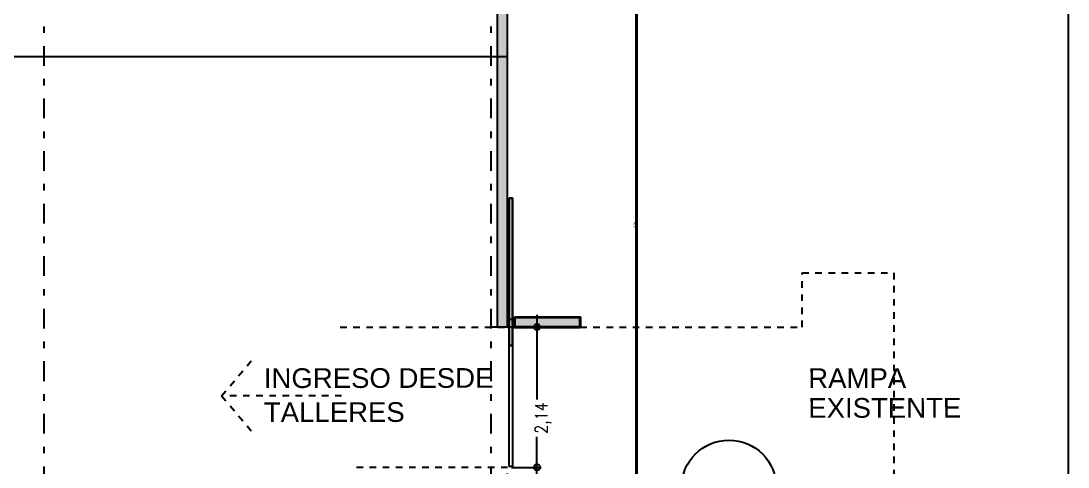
# Model space of a CAD drawing. Header units: millimetres. Extents: x 3781 to 4924, y 1639 to 1721.
# Drawn here: x 3823.12 to 3839.05, y 1668.51 to 1675.31 of the extents above; entities that cross this region are included whole.
import ezdxf

# ---------------------------------------------------------------- set-up
doc = ezdxf.new("R2010")
doc.units = ezdxf.units.MM
for name, pattern in [('CENTER', [0.7, 0.3, -0.2, 0, -0.2]), ('DASHED2', [9.524999999999995, 6.349999999999998, -3.174999999999998]), ('HIDDEN', [0.375, 0.25, -0.125]), ('LLUVIAS', [10, 4, -2, 4])]:
    doc.linetypes.add(name, pattern=pattern)
doc.layers.get('Defpoints').update_dxf_attribs({"color": 255})
for name, color, linetype in [('1amobla', 2, 'Continuous'), ('_ACHU3', 253, 'Continuous'), ('A-DIM-125', 8, 'Continuous'), ('EJE-ESTRUCTURA', 1, 'CENTER'), ('JCA_COTAS', 1, 'Continuous'), ('JCA_HATCH 254', 252, 'Continuous'), ('JCA_TEXTO1', 2, 'Continuous'), ('PROYECCION', 1, 'DASHED2'), ('Tipologias de muros', 70, 'Continuous')]:
    doc.layers.add(name, color=color, linetype=linetype)
for name, color, linetype, lineweight in [('Muro', 4, 'Continuous', 40), ('TEXTOS', 7, 'Continuous', 20), ('Vidrio', 2, 'Continuous', 30)]:
    doc.layers.add(name, color=color, linetype=linetype, lineweight=lineweight)
doc.styles.add('A-DIM', font='romans.shx', dxfattribs={"width": 0.85})
doc.styles.add('ROMANS', font='arial.ttf', dxfattribs={"width": 0.7})
doc.styles.get("Standard").update_dxf_attribs({"font": 'arial.ttf'})
doc.dimstyles.new('1-10', dxfattribs={"dimscale": 10, "dimtxt": 0.0037, "dimasz": 0.001, "dimexe": 0.0018, "dimexo": 0.0018, "dimgap": 0.0005, "dimtad": 1, "dimzin": 4, "dimdsep": 46, "dimtxsty": 'ROMANS', "dimblk": 'ARCHTICK', "dimcen": 0.003, "dimdle": 0.0015, "dimclrd": 1, "dimclre": 1, "dimclrt": 4, "dimadec": 0, "dimazin": 0, "dimtfac": 1, "dimtix": 1, "dimtmove": 2, "dimatfit": 3, "dimldrblk": 'flecha', "dimfxl": 1, "dimtolj": 1, "dimtzin": 4, "dimarcsym": 0})
doc.dimstyles.new('A-DIM0125', dxfattribs={"dimscale": 125, "dimtxt": 0.0015, "dimasz": 0.0015, "dimexe": 0.0005, "dimexo": 0.0005, "dimgap": 0.0003, "dimtad": 1, "dimzin": 1, "dimtxsty": 'A-DIM', "dimblk": 'SMALL', "dimcen": 0.0015, "dimdle": 0.0015, "dimclrd": 256, "dimclre": 252, "dimclrt": 2, "dimazin": 0, "dimtfac": 1, "dimtmove": 2, "dimatfit": 3, "dimldrblk": 'OPEN90', "dimfxl": 1, "dimlwd": -1, "dimlwe": -1, "dimarcsym": 0})

# ---------------------------------------------------------------- blocks, each defined once
blk = doc.blocks.new('_ArchTick')
at = {"color": 0, "linetype": 'ByBlock', "const_width": 0.15}
blk.add_lwpolyline([(-0.5, -0.5), (0.5, 0.5)], dxfattribs=at)
blk = doc.blocks.new('*D39')
at = {"layer": 'Defpoints', "color": 0, "transparency": 16777216}
for p in [(-46.70152233027228, -6685.998834215005), (-47.38634574995817, -6693.998831168867), (-46.70152233027228, -6693.998831168867)]:
    blk.add_point(p, dxfattribs=at)
at = {"layer": 'JCA_COTAS', "color": 1, "lineweight": -2, "transparency": 16777216}
for p, q in [((-46.71952233027228, -6685.998834215005), (-47.40434574995817, -6685.998834215005)), ((-47.38634574995817, -6685.983834215005), (-47.38634574995817, -6694.013831168867)), ((-46.71952233027228, -6693.998831168867), (-47.40434574995817, -6693.998831168867))]:
    blk.add_line(p, q, dxfattribs=at)
at = {"layer": 'JCA_COTAS', "color": 1, "lineweight": -2, "transparency": 16777216, "xscale": 0.01, "yscale": 0.01, "zscale": 0.01}
for p, rotation in [((-47.38634574995817, -6685.998834215005), 90), ((-47.38634574995817, -6693.998831168867), 270)]:
    blk.add_blockref('_ArchTick', p, dxfattribs=dict(at, rotation=rotation))
at = {"layer": 'JCA_COTAS', "color": 4, "transparency": 16777216, "insert": (-47.41023695050576, -6689.998832691934), "char_height": 0.03700000000000001, "attachment_point": 5, "rotation": 90, "style": 'ROMANS'}
blk.add_mtext('\\A1;8.00', dxfattribs=at)
blk = doc.blocks.new('flecha')
at = {"layer": '_ACHU3', "linetype": 'Continuous', "lineweight": 0}
h = blk.add_hatch(color=255, dxfattribs=at)
h.dxf.hatch_style = 1
h.paths.add_polyline_path([(0, 0), (2.440939012883973, 0.4295472710209653), (2.440800316075634, 0.0184022549506153), (3.999699078682168, 0.0299991699157545), (4.000145416610846, -0.0299991699157545), (2.440937037757976, -0.0419800445802139), (2.440935414322666, -0.4295472711578441)])
at = {"layer": '_ACHU3', "linetype": 'Continuous', "lineweight": 0, "flags": 128}
blk.add_lwpolyline([(0, 0), (2.440939012883973, 0.4295472710209653), (2.440800316075634, 0.0184022549506153), (2.440800316075634, 0.0184022549506153), (3.999699078682168, 0.0299991699157545), (4.000145416610846, -0.0299991699157545), (2.440937037757976, -0.0419800445802139), (2.440935414322666, -0.4295472711578441), (0, 0)], dxfattribs=at)
blk = doc.blocks.new('_Small')
at = {"color": 0, "linetype": 'ByBlock', "lineweight": -2}
blk.add_circle((0, 0), 0.25, dxfattribs=at)
blk = doc.blocks.new('*D128')
at = {"layer": 'A-DIM-125', "transparency": 16777216}
for p, q in [((3830.974122845312, 1670.831429385006), (3830.974122845312, 1669.542712066519)), ((3830.974122845312, 1668.318881666768), (3830.974122845312, 1668.97440849509))]:
    blk.add_line(p, q, dxfattribs=at)
at = {"layer": 'A-DIM-125', "color": 252, "transparency": 16777216}
for p, q in [((3830.587534082554, 1670.643929385006), (3831.036622845312, 1670.643929385006)), ((3830.587534082554, 1668.506381666768), (3831.036622845312, 1668.506381666768))]:
    blk.add_line(p, q, dxfattribs=at)
at = {"layer": 'Defpoints', "color": 0, "transparency": 16777216}
for p in [(3830.525034082554, 1670.643929385006), (3830.974122845312, 1670.643929385006), (3830.525034082554, 1668.506381666768)]:
    blk.add_point(p, dxfattribs=at)
at = {"layer": 'A-DIM-125', "transparency": 16777216, "xscale": 0.1875, "yscale": 0.1875, "zscale": 0.1875}
for p, rotation in [((3830.974122845312, 1670.643929385006), 90), ((3830.974122845312, 1668.506381666768), 270)]:
    blk.add_blockref('_Small', p, dxfattribs=dict(at, rotation=rotation))
at = {"layer": 'A-DIM-125', "color": 2, "transparency": 16777216, "insert": (3831.067872845311, 1669.258560280803), "char_height": 0.1875, "attachment_point": 5, "rotation": 90, "style": 'A-DIM'}
blk.add_mtext('2,14', dxfattribs=at)
blk = doc.blocks.new('_Open90')
at = {"color": 0, "linetype": 'ByBlock', "lineweight": -2}
for p, q in [((0, 0), (-1, 0)), ((-0.5, 0.5), (0, 0)), ((0, 0), (-0.5, -0.5))]:
    blk.add_line(p, q, dxfattribs=at)
blk = doc.blocks.new('estructura etapa 3')
at = {"layer": 'EJE-ESTRUCTURA'}
for p, q in [((-56.40360165451614, -6655.279212803549), (-56.40360168208451, -6714.839146025753)), ((-49.60360165451618, -6655.279212803549), (-49.60360168208456, -6714.839146025753))]:
    blk.add_line(p, q, dxfattribs=at)
at = {"layer": 'JCA_TEXTO1', "linetype": 'Continuous'}
blk.add_circle((-45.98170003574967, -6693.998831168864), 0.719822294522596, dxfattribs=at)
at = {"layer": 'JCA_COTAS'}
dim = blk.add_linear_dim(base=(-47.38634574995817, -6693.998831168867), p1=(-46.70152233027227, -6685.998834215002), p2=(-46.70152233027227, -6693.998831168863), angle=90, dimstyle='1-10', dxfattribs=at)
dim.commit()
dim.dimension.update_dxf_attribs({"geometry": '*D39', "text_midpoint": (-47.41023695050576, -6689.998832691934)})

msp = doc.modelspace()

# ---------------------------------------------------------------- hatches: boundary and pattern name
at = {"layer": 'JCA_HATCH 254', "linetype": 'Continuous', "ltscale": 0.3, "true_color": 0x636466}
h = msp.add_hatch(color=251, dxfattribs=at)
h.dxf.hatch_style = 1
h.paths.add_polyline_path([(3830.521742000765, 1675.903004475393), (3830.521742000749, 1670.643929385004), (3830.37174200075, 1670.643929385009), (3830.371741998482, 1675.903004475328)])
at = {"layer": 'JCA_HATCH 254', "linetype": 'HIDDEN', "ltscale": 0.3, "true_color": 0x636466}
h = msp.add_hatch(color=251, dxfattribs=at)
h.dxf.hatch_style = 1
h.paths.add_polyline_path([(3830.63350461578, 1670.79393402871), (3830.63350461578, 1670.643934028708), (3831.630943801888, 1670.643929385005), (3831.630943801888, 1670.790643180154)])

# ---------------------------------------------------------------- linework, layer by layer
at = {"linetype": 'HIDDEN', "ltscale": 0.3}
for points in [[(3828.001437382286, 1669.59639174924), (3826.175677892544, 1669.59639174924), (3826.671925439172, 1670.184204945171)], [(3828.001437382286, 1669.59639174924), (3826.175677892544, 1669.59639174924), (3826.671925439172, 1669.00857855331)]]:
    msp.add_lwpolyline(points, dxfattribs=at)
at = {"layer": '1amobla', "color": 4, "linetype": 'Continuous', "ltscale": 0.3}
msp.add_line((3830.587534082551, 1670.643929385004), (3830.272614397823, 1670.643929385005), dxfattribs=at)
at = {"layer": '1amobla', "color": 7, "linetype": 'Continuous', "ltscale": 0.3, "true_color": 0xffffff}
msp.add_lwpolyline([(3780.606815299534, 1712.387194804209), (3839.054824229405, 1712.387194804209), (3839.054824229405, 1639.402267656671), (3780.606815299534, 1639.402267656671)], close=True, dxfattribs=at)
at = {"layer": '1amobla', "color": 4, "linetype": 'Continuous', "ltscale": 0.3}
msp.add_lwpolyline([(3830.521742000765, 1675.903004475393), (3830.521742000749, 1670.643929385004), (3830.37174200075, 1670.643929385009), (3830.371741998482, 1675.903004475328), (3830.521742000765, 1675.903004475393)], dxfattribs=at)
at = {"layer": 'Muro'}
msp.add_lwpolyline([(3830.63350461578, 1670.79393402871), (3830.63350461578, 1670.643934028708), (3831.630943801888, 1670.643929385005), (3831.630943801888, 1670.790643180154)], close=True, dxfattribs=at)
at = {"layer": 'PROYECCION', "color": 7, "linetype": 'LLUVIAS', "ltscale": 4, "true_color": 0xffffff}
msp.add_line((3830.522199039436, 1674.759075781985), (3786.141245243242, 1674.758212363295), dxfattribs=at)
at = {"layer": 'PROYECCION'}
msp.add_lwpolyline([(3830.601868444483, 1668.521184942814), (3830.551868443272, 1668.521184943534), (3830.551869266209, 1670.762877153674), (3830.601869265091, 1670.762877153885)], close=True, dxfattribs=at)
at = {"layer": 'Tipologias de muros', "linetype": 'HIDDEN', "ltscale": 0.3}
msp.add_line((3830.521743239244, 1670.643934028708), (3830.551869222544, 1670.643934017649), dxfattribs=at)
msp.add_lwpolyline([(3827.978717033808, 1670.643929385005), (3831.630945477429, 1670.643929385005), (3831.630945477429, 1670.643929385005), (3835.00894908466, 1670.641988728992), (3835.00894908466, 1671.47060389522), (3836.40635310329, 1671.47060389522), (3836.40635310329, 1666.263565529934), (3832.007474479056, 1666.287585406305), (3832.007474479057, 1666.916527515668), (3830.522588378072, 1666.916525719329), (3830.526835784178, 1668.50679135263), (3828.224137912433, 1668.50679314897)], dxfattribs=at)
at = {"layer": 'Vidrio'}
msp.add_lwpolyline([(3830.601868444483, 1670.362632044705), (3830.551868443272, 1670.362632045425), (3830.551869266209, 1672.604324255566), (3830.601869265091, 1672.604324255777)], close=True, dxfattribs=at)

# ---------------------------------------------------------------- block references
at = {"layer": 'Muro'}
msp.add_blockref('estructura etapa 3', (3879.876216069132, 8362.201718976386), dxfattribs=at)

# ---------------------------------------------------------------- texts
at = {"layer": 'TEXTOS'}
for s, p in [('INGRESO DESDE ', (3826.818312702565, 1669.715459299668)), ('RAMPA', (3835.101731546864, 1669.715459299668)), ('TALLERES', (3826.818312702565, 1669.197421897724)), ('EXISTENTE', (3835.101731546864, 1669.262284753764))]:
    msp.add_text(s, height=0.3, rotation=0.06685877459230567, dxfattribs=at).set_placement(p)

# ---------------------------------------------------------------- dimensions: what is measured, and where the dimension line sits
at = {"layer": 'A-DIM-125'}
dim = msp.add_linear_dim(base=(3830.974122845312, 1670.643929385006), p1=(3830.525034082552, 1668.506381666768), p2=(3830.525034082552, 1670.643929385005), angle=90, dimstyle='A-DIM0125', dxfattribs=at)
dim.commit()
dim.dimension.update_dxf_attribs({"geometry": '*D128', "text_midpoint": (3831.067872845311, 1669.258560280803), "dimtype": 160})

doc.saveas('drawing.dxf')
